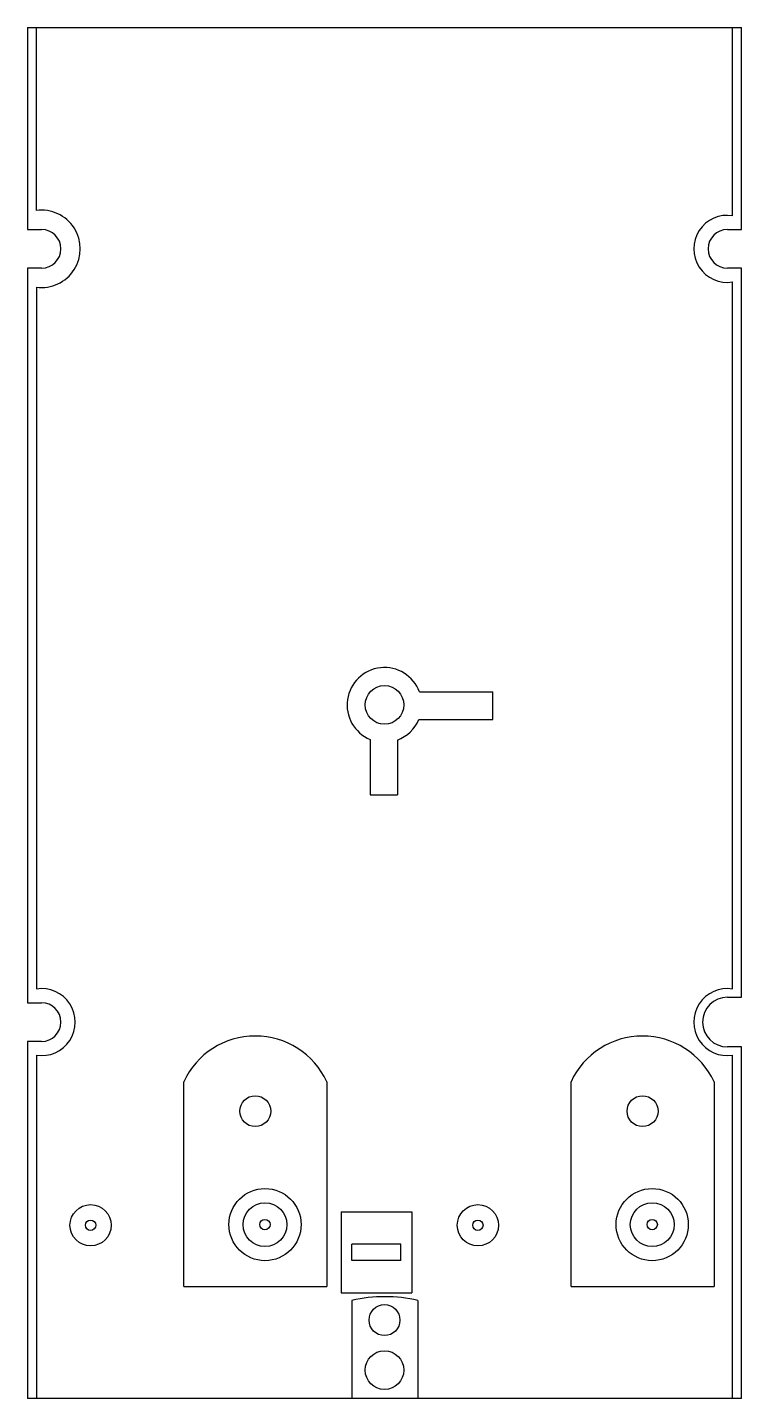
# Model space of a CAD drawing. Header units: inches. Extents: x -1.39 to 1.39, y 0.15 to 5.47.
import ezdxf

# ---------------------------------------------------------------- set-up
doc = ezdxf.new("R2010")
doc.units = ezdxf.units.IN
doc.header["$MEASUREMENT"] = 0

msp = doc.modelspace()

# ---------------------------------------------------------------- linework, layer by layer
at = {"color": 7, "linetype": 'Continuous', "lineweight": 25}
for p, q in [((-1.385, 5.4745), (-1.385, 4.6905)), ((-1.385, 5.4745), (1.385, 5.4745)), ((-1.3505, 5.4745), (-1.3505, 4.7641)), ((1.35, 4.744), (1.35, 5.4745)), ((1.385, 4.6905), (1.385, 5.4745)), ((-1.385, 4.6905), (-1.33, 4.6905)), ((1.33, 4.6905), (1.385, 4.6905)), ((-1.385, 4.5405), (-1.385, 1.6905)), ((-1.33, 4.5405), (-1.385, 4.5405)), ((1.385, 4.5405), (1.33, 4.5405)), ((1.385, 1.7118), (1.385, 4.5405)), ((1.35, 1.744), (1.35, 4.4871)), ((-1.35, 4.4669), (-1.35, 1.744)), ((0.1357, 2.8971), (0.4206, 2.8971)), ((0.4206, 2.7894), (0.4206, 2.8971)), ((0.1334, 2.7894), (0.4206, 2.7894)), ((-0.0559, 2.7123), (-0.0559, 2.4969)), ((0.05, 2.71), (0.05, 2.4969)), ((-0.0559, 2.4969), (0.05, 2.4969)), ((1.33, 1.7118), (1.385, 1.7118)), ((-1.385, 1.6905), (-1.33, 1.6905)), ((-1.385, 1.5405), (-1.385, 0.155)), ((-1.33, 1.5405), (-1.385, 1.5405)), ((1.385, 1.5193), (1.33, 1.5193)), ((1.385, 0.155), (1.385, 1.5193)), ((-1.35, 1.4871), (-1.35, 0.155)), ((1.35, 0.155), (1.35, 1.4871)), ((-0.7786, 0.59), (-0.7786, 1.3844)), ((-0.2236, 1.3844), (-0.2236, 0.59)), ((0.7234, 0.59), (0.7234, 1.3844)), ((1.2784, 1.3844), (1.2784, 0.59)), ((-0.1681, 0.8789), (-0.1681, 0.5651)), ((-0.1681, 0.8789), (0.1066, 0.8789)), ((0.1066, 0.8789), (0.1066, 0.5651)), ((0.0635, 0.7538), (-0.1266, 0.7538)), ((-0.1266, 0.6908), (-0.1266, 0.7538)), ((0.0635, 0.6908), (0.0635, 0.7538)), ((0.0635, 0.6908), (-0.1266, 0.6908)), ((-0.7786, 0.59), (-0.2236, 0.59)), ((0.7234, 0.59), (1.2784, 0.59)), ((-0.1681, 0.5651), (0.1066, 0.5651)), ((-0.1266, 0.536), (-0.1266, 0.155)), ((0.1299, 0.536), (0.1299, 0.155)), ((1.385, 0.155), (-1.385, 0.155))]:
    msp.add_line(p, q, dxfattribs=at)
for centre, radius in [((0, 2.8461), 0.075), ((-0.5011, 1.27), 0.06), ((1.0009, 1.27), 0.06), ((-0.4636, 0.83), 0.14), ((1.0384, 0.83), 0.14), ((-1.1399, 0.8274), 0.08), ((-0.4636, 0.83), 0.085), ((0.3623, 0.8274), 0.08), ((1.0384, 0.83), 0.085), ((-1.1399, 0.8274), 0.02), ((-0.4636, 0.83), 0.02), ((0.3623, 0.8274), 0.02), ((1.0384, 0.83), 0.02), ((0, 0.4595), 0.06), ((0, 0.2654), 0.075)]:
    msp.add_circle(centre, radius, dxfattribs=at)
for centre, radius, start, end in [((-1.33, 4.6155), 0.15, 262.338, 97.855), ((1.33, 4.6155), 0.13, 81.1498, 278.8502), ((-1.33, 4.6155), 0.075, 270, 90), ((1.33, 4.6155), 0.075, 90, 270), ((0, 2.8461), 0.145, 20.5878, 247.3452), ((0, 2.8461), 0.145, 290.1559, 336.9486), ((-1.33, 1.6155), 0.13, 261.1501, 98.8499), ((1.33, 1.6155), 0.13, 81.1501, 278.8499), ((1.33, 1.6155), 0.0962, 90, 270), ((-1.33, 1.6155), 0.075, 270, 90), ((-0.5011, 1.2557), 0.3059, 24.8933, 155.1067), ((1.0009, 1.2556), 0.3059, 24.8933, 155.1067), ((0.0016, -0.0367), 0.5869, 77.3754, 102.6246)]:
    msp.add_arc(centre, radius, start, end, dxfattribs=at)

doc.saveas('drawing.dxf')
